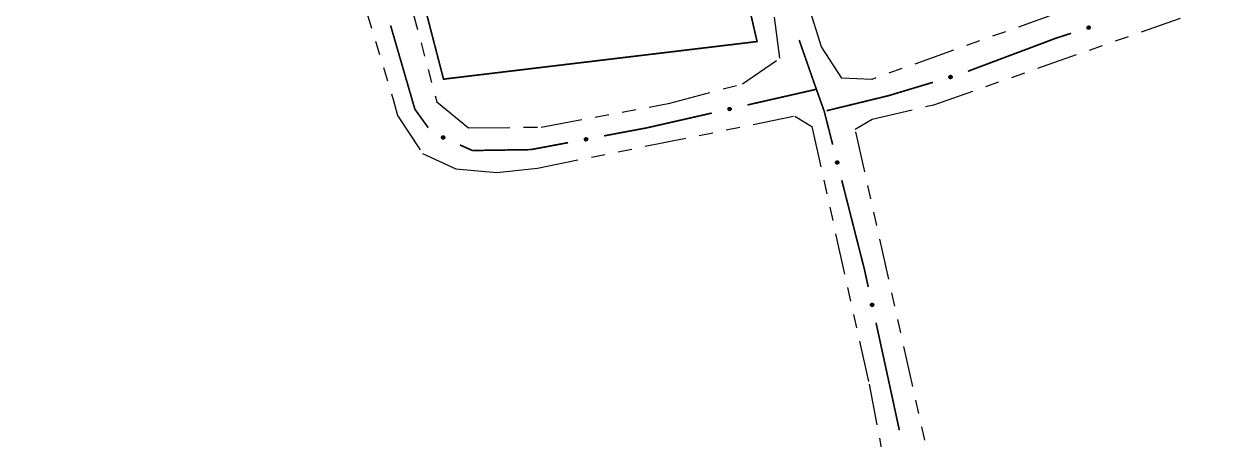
# Model space of a CAD drawing. Extents: x 212200 to 214553, y 4880545 to 4882659.
# Drawn here: x 213212.3 to 213342.1, y 4881302.2 to 4881347.5 of the extents above; entities that cross this region are included whole.
import ezdxf

# ---------------------------------------------------------------- set-up
doc = ezdxf.new("R2010")
doc.units = 0
doc.header["$LTSCALE"] = 1.5
doc.header["$MEASUREMENT"] = 0
doc.linetypes.add('TRACO_25', pattern=[8, 3, -1, 1, -1, 1, -1])
for name, color, linetype in [('RU-QUADRA', 210, 'CONTINUOUS'), ('SV-EIXO-RUA-N-PAV', 6, 'CONTINUOUS'), ('SV-RUA-NAO-PAV', 7, 'CONTINUOUS')]:
    doc.layers.add(name, color=color, linetype=linetype)

msp = doc.modelspace()

# ---------------------------------------------------------------- linework, layer by layer
at = {"layer": 'RU-QUADRA', "linetype": 'Continuous', "const_width": 0.18, "flags": 128}
msp.add_lwpolyline([(213261.617629, 4881479.240241), (213256.301005, 4881500.639178), (213246.668759, 4881539.408106), (213214.536212, 4881531.573195), (213212.379018, 4881527.721063), (213220.083284, 4881493.360038), (213225.168099, 4881472.789649), (213252.519957, 4881362.803705), (213258.049359, 4881341.445355), (213292.237436, 4881345.545001), (213288.285049, 4881362.802305)], close=True, dxfattribs=at)
at = {"layer": 'SV-EIXO-RUA-N-PAV', "const_width": 0.18}
for points in [[(213252.277991, 4881347.298547), (213254.783555, 4881338.654349)], [(213325.534122, 4881346.141102), (213324.852089, 4881345.92177)], [(213326.486106, 4881346.447247), (213325.534122, 4881346.141102)], [(213298.705959, 4881340.336006), (213296.830958, 4881345.709891)], [(213324.852089, 4881345.92177), (213315.226918, 4881342.301292)], [(213311.413868, 4881341.097461), (213306.626327, 4881339.65543)], [(213291.199501, 4881338.628239), (213298.025086, 4881340.181103)], [(213298.025086, 4881340.181103), (213298.705959, 4881340.336006)], [(213298.809504, 4881340.045504), (213298.705959, 4881340.336006)], [(213299.56165, 4881337.935315), (213298.809504, 4881340.045504)], [(213306.597336, 4881339.646699), (213299.825082, 4881337.999393)], [(213306.626327, 4881339.65543), (213306.597336, 4881339.646699)], [(213254.783555, 4881338.654349), (213254.923074, 4881338.173008)], [(213254.923074, 4881338.173008), (213256.379121, 4881336.142205)], [(213280.213513, 4881336.128856), (213287.299167, 4881337.740887)], [(213299.748792, 4881337.198952), (213299.56165, 4881337.935315)], [(213300.487733, 4881334.291381), (213299.748792, 4881337.198952)], [(213275.561694, 4881335.254454), (213279.492848, 4881335.993393)], [(213279.492848, 4881335.993393), (213280.213513, 4881336.128856)], [(213267.568294, 4881333.751935), (213271.630541, 4881334.515515)], [(213259.83251, 4881334.267035), (213260.745519, 4881333.859095)], [(213260.745519, 4881333.859095), (213261.198146, 4881333.656858)], [(213261.198146, 4881333.656858), (213266.701779, 4881333.739007)], [(213266.701779, 4881333.739007), (213267.568294, 4881333.751935)], [(213303.935185, 4881320.726408), (213301.472987, 4881330.41462)], [(213303.935993, 4881320.722688), (213303.935185, 4881320.726408)], [(213304.360853, 4881318.768335), (213303.935993, 4881320.722688)], [(213306.78749, 4881307.605804), (213305.210571, 4881314.85963)], [(213306.909376, 4881307.042082), (213306.78749, 4881307.605804)], [(213307.754707, 4881303.132425), (213306.909376, 4881307.042082)]]:
    msp.add_lwpolyline(points, dxfattribs=at)
at = {"layer": 'SV-EIXO-RUA-N-PAV'}
for points in [[(213328.560559, 4881346.998729), (213328.538842, 4881346.954906), (213328.511216, 4881346.921683), (213328.4802, 4881346.900606), (213328.447935, 4881346.889127), (213328.413604, 4881346.881101), (213328.377205, 4881346.880646), (213328.336695, 4881346.88909), (213328.292582, 4881346.910566), (213328.260409, 4881346.941102), (213328.238118, 4881346.970405), (213328.224211, 4881347.00336), (213328.216973, 4881347.036842), (213328.217751, 4881347.074666), (213328.226708, 4881347.115635), (213328.249377, 4881347.15947), (213328.276684, 4881347.191855), (213328.30722, 4881347.211454), (213328.340439, 4881347.225225), (213328.375586, 4881347.232999), (213328.411318, 4881347.233239), (213328.452552, 4881347.224146), (213328.49552, 4881347.201199), (213328.528131, 4881347.174333), (213328.548154, 4881347.14408), (213328.560976, 4881347.11107), (213328.569444, 4881347.076734), (213328.571425, 4881347.040165), (213328.560559, 4881346.998729)], [(213313.498207, 4881341.610309), (213313.47568, 4881341.566897), (213313.447442, 4881341.534193), (213313.41604, 4881341.513696), (213313.383567, 4881341.502818), (213313.349092, 4881341.495432), (213313.312692, 4881341.495653), (213313.272346, 4881341.504847), (213313.228639, 4881341.52714), (213313.197039, 4881341.558268), (213313.175296, 4881341.58798), (213313.162004, 4881341.621188), (213313.155389, 4881341.654798), (213313.15687, 4881341.692601), (213313.166587, 4881341.733397), (213313.190066, 4881341.776803), (213313.217969, 4881341.808675), (213313.248864, 4881341.827704), (213313.282333, 4881341.840856), (213313.317619, 4881341.847975), (213313.35335, 4881341.847552), (213313.394407, 4881341.837694), (213313.436942, 4881341.813952), (213313.469048, 4881341.786485), (213313.488506, 4881341.755865), (213313.500712, 4881341.722623), (213313.508541, 4881341.688136), (213313.509842, 4881341.651536), (213313.498207, 4881341.610309)], [(213289.084813, 4881338.260027), (213289.110274, 4881338.301786), (213289.140695, 4881338.332469), (213289.173434, 4881338.350757), (213289.206578, 4881338.359374), (213289.241479, 4881338.364371), (213289.277778, 4881338.361646), (213289.317396, 4881338.349697), (213289.359465, 4881338.32445), (213289.388849, 4881338.291221), (213289.408496, 4881338.260083), (213289.419471, 4881338.22604), (213289.423758, 4881338.192054), (213289.41968, 4881338.154442), (213289.407179, 4881338.114412), (213289.380768, 4881338.072724), (213289.350738, 4881338.042848), (213289.318607, 4881338.02599), (213289.284312, 4881338.015172), (213289.24862, 4881338.010498), (213289.213003, 4881338.013379), (213289.172721, 4881338.026038), (213289.131921, 4881338.05265), (213289.101781, 4881338.082262), (213289.084477, 4881338.114147), (213289.074587, 4881338.148151), (213289.069149, 4881338.183095), (213289.07037, 4881338.219698), (213289.084813, 4881338.260027)], [(213257.920217, 4881335.242033), (213257.965648, 4881335.260146), (213258.008397, 4881335.266422), (213258.045559, 4881335.261395), (213258.07724, 4881335.24839), (213258.108152, 4881335.231435), (213258.135547, 4881335.207464), (213258.160059, 4881335.174125), (213258.178548, 4881335.128679), (213258.1821, 4881335.084463), (213258.17912, 4881335.047767), (213258.167461, 4881335.013951), (213258.150487, 4881334.984197), (213258.124647, 4881334.956565), (213258.090618, 4881334.932054), (213258.04447, 4881334.914569), (213258.002518, 4881334.908702), (213257.966701, 4881334.914509), (213257.932779, 4881334.926445), (213257.901427, 4881334.944133), (213257.874672, 4881334.967818), (213257.850056, 4881335.002125), (213257.833401, 4881335.047901), (213257.827072, 4881335.089677), (213257.832374, 4881335.125566), (213257.844877, 4881335.158698), (213257.861506, 4881335.189909), (213257.884456, 4881335.21845), (213257.920217, 4881335.242033)], [(213273.434574, 4881334.966627), (213273.461599, 4881335.007391), (213273.493161, 4881335.0369), (213273.526569, 4881335.053935), (213273.560016, 4881335.06129), (213273.595081, 4881335.064961), (213273.631251, 4881335.060862), (213273.670388, 4881335.047421), (213273.71147, 4881335.020599), (213273.739573, 4881334.98628), (213273.758027, 4881334.95442), (213273.767704, 4881334.919985), (213273.7707, 4881334.885861), (213273.7652, 4881334.848431), (213273.751191, 4881334.808903), (213273.72322, 4881334.768246), (213273.692079, 4881334.739529), (213273.659333, 4881334.7239), (213273.624653, 4881334.71439), (213273.588809, 4881334.711071), (213273.553327, 4881334.7153), (213273.513554, 4881334.729476), (213273.473791, 4881334.757615), (213273.444795, 4881334.788347), (213273.428711, 4881334.820865), (213273.420116, 4881334.855219), (213273.416007, 4881334.890344), (213273.418613, 4881334.926875), (213273.434574, 4881334.966627)], [(213300.909062, 4881332.186633), (213300.866675, 4881332.211034), (213300.835236, 4881332.240673), (213300.816129, 4881332.272941), (213300.80668, 4881332.305858), (213300.800806, 4881332.340622), (213300.802617, 4881332.376978), (213300.813565, 4881332.416885), (213300.837745, 4881332.459576), (213300.870224, 4881332.489786), (213300.900857, 4881332.510211), (213300.934613, 4881332.52204), (213300.968481, 4881332.527181), (213301.006183, 4881332.524051), (213301.046516, 4881332.512561), (213301.088855, 4881332.487209), (213301.119478, 4881332.45794), (213301.137139, 4881332.426244), (213301.148816, 4881332.392232), (213301.154388, 4881332.356669), (213301.152405, 4881332.320991), (213301.140763, 4881332.280403), (213301.115187, 4881332.238946), (213301.086343, 4881332.20807), (213301.054903, 4881332.189968), (213301.02116, 4881332.179226), (213300.986363, 4881332.17291), (213300.949741, 4881332.173209), (213300.909062, 4881332.186633)], [(213304.708666, 4881316.650197), (213304.667155, 4881316.676059), (213304.636766, 4881316.706774), (213304.618794, 4881316.739688), (213304.610497, 4881316.772914), (213304.605836, 4881316.807861), (213304.608912, 4881316.844132), (213304.621242, 4881316.883633), (213304.646893, 4881316.925457), (213304.680404, 4881316.954519), (213304.711729, 4881316.973865), (213304.745877, 4881316.984512), (213304.779903, 4881316.98847), (213304.817473, 4881316.98403), (213304.857382, 4881316.971144), (213304.898813, 4881316.944333), (213304.928398, 4881316.914016), (213304.944945, 4881316.881724), (213304.955432, 4881316.847326), (213304.959762, 4881316.811591), (213304.956538, 4881316.776004), (213304.943491, 4881316.735845), (213304.916487, 4881316.695304), (213304.886586, 4881316.665451), (213304.854535, 4881316.648454), (213304.820438, 4881316.638893), (213304.785443, 4881316.633792), (213304.748854, 4881316.635365), (213304.708666, 4881316.650197)]]:
    msp.add_lwpolyline(points, close=True, dxfattribs=at)
for points in [[(213328.528131, 4881347.174333), (213328.216973, 4881347.036842)], [(213328.49552, 4881347.201199), (213328.217751, 4881347.074666)], [(213328.509453, 4881347.188055), (213328.221543, 4881347.0582)], [(213328.534603, 4881347.158876), (213328.223311, 4881347.021502)], [(213328.548154, 4881347.14408), (213328.224211, 4881347.00336)], [(213328.470849, 4881347.210041), (213328.224971, 4881347.09657)], [(213328.452552, 4881347.224146), (213328.226708, 4881347.115635)], [(213328.55196, 4881347.127191), (213328.232038, 4881346.989908)], [(213328.560976, 4881347.11107), (213328.238118, 4881346.970405)], [(213328.427421, 4881347.224742), (213328.245286, 4881347.14037)], [(213328.411318, 4881347.233239), (213328.249377, 4881347.15947)], [(213328.56194, 4881347.0917), (213328.254545, 4881346.955579)], [(213328.569444, 4881347.076734), (213328.260409, 4881346.941102)], [(213328.389515, 4881347.231185), (213328.268988, 4881347.178092)], [(213328.375586, 4881347.232999), (213328.276684, 4881347.191855)], [(213328.565888, 4881347.057136), (213328.280994, 4881346.926818)], [(213328.571425, 4881347.040165), (213328.292582, 4881346.910566)], [(213328.564641, 4881347.020901), (213328.317418, 4881346.902697)], [(213328.560559, 4881346.998729), (213328.336695, 4881346.88909)], [(213328.547759, 4881346.975339), (213328.363862, 4881346.887533)], [(213328.538842, 4881346.954906), (213328.377205, 4881346.880646)], [(213328.523176, 4881346.935899), (213328.40353, 4881346.884523)], [(213328.511216, 4881346.921683), (213328.413604, 4881346.881101)], [(213313.469048, 4881341.786485), (213313.155389, 4881341.654798)], [(213313.436942, 4881341.813952), (213313.15687, 4881341.692601)], [(213313.450628, 4881341.800552), (213313.160355, 4881341.676068)], [(213313.475232, 4881341.770911), (213313.161442, 4881341.639344)], [(213313.488506, 4881341.755865), (213313.162004, 4881341.621188)], [(213313.412439, 4881341.823251), (213313.164496, 4881341.714367)], [(213313.394407, 4881341.837694), (213313.166587, 4881341.733397)], [(213313.491997, 4881341.738908), (213313.16958, 4881341.607593)], [(213313.500712, 4881341.722623), (213313.175296, 4881341.58798)], [(213313.369292, 4881341.838756), (213313.185621, 4881341.757782)], [(213313.35335, 4881341.847552), (213313.190066, 4881341.776803)], [(213313.501316, 4881341.703238), (213313.191445, 4881341.572852)], [(213313.508541, 4881341.688136), (213313.197039, 4881341.558268)], [(213313.331512, 4881341.845903), (213313.21002, 4881341.795058)], [(213313.504621, 4881341.668607), (213313.217355, 4881341.543604)], [(213313.317619, 4881341.847975), (213313.217969, 4881341.808675)], [(213313.509842, 4881341.651536), (213313.228639, 4881341.52714)], [(213313.502701, 4881341.632402), (213313.253325, 4881341.518811)], [(213313.498207, 4881341.610309), (213313.272346, 4881341.504847)], [(213313.484976, 4881341.587161), (213313.299479, 4881341.502786)], [(213313.47568, 4881341.566897), (213313.312692, 4881341.495653)], [(213313.459664, 4881341.548185), (213313.339084, 4881341.49904)], [(213313.447442, 4881341.534193), (213313.349092, 4881341.495432)], [(213289.07037, 4881338.219698), (213289.359465, 4881338.32445)], [(213289.074403, 4881338.202308), (213289.36959, 4881338.307248)], [(213289.07881, 4881338.238295), (213289.335412, 4881338.334457)], [(213289.084813, 4881338.260027), (213289.317396, 4881338.349697)], [(213289.099606, 4881338.28221), (213289.29047, 4881338.35362)], [(213289.110274, 4881338.301786), (213289.277778, 4881338.361646)], [(213289.12754, 4881338.319351), (213289.251216, 4881338.360083)], [(213289.140695, 4881338.332469), (213289.241479, 4881338.364371)], [(213289.069149, 4881338.183095), (213289.388849, 4881338.291221)], [(213289.074587, 4881338.148151), (213289.408496, 4881338.260083)], [(213289.075318, 4881338.167531), (213289.393426, 4881338.276287)], [(213289.082161, 4881338.131305), (213289.412849, 4881338.240124)], [(213289.084477, 4881338.114147), (213289.419471, 4881338.22604)], [(213289.096684, 4881338.098225), (213289.418783, 4881338.207888)], [(213289.101781, 4881338.082262), (213289.423758, 4881338.192054)], [(213289.11919, 4881338.066961), (213289.41734, 4881338.171176)], [(213289.131921, 4881338.05265), (213289.41968, 4881338.154442)], [(213289.155726, 4881338.041688), (213289.410574, 4881338.133253)], [(213289.172721, 4881338.026038), (213289.407179, 4881338.114412)], [(213289.197704, 4881338.02325), (213289.386512, 4881338.091394)], [(213289.213003, 4881338.013379), (213289.380768, 4881338.072724)], [(213289.234902, 4881338.013521), (213289.359606, 4881338.055886)], [(213289.24862, 4881338.010498), (213289.350738, 4881338.042848)], [(213257.827072, 4881335.089677), (213258.150487, 4881334.984197)], [(213257.831809, 4881335.066989), (213258.132821, 4881334.971353)], [(213257.832374, 4881335.125566), (213258.167461, 4881335.013951)], [(213257.832578, 4881335.105504), (213258.156014, 4881334.999847)], [(213257.833401, 4881335.047901), (213258.124647, 4881334.956565)], [(213257.840822, 4881335.140678), (213258.17062, 4881335.02919)], [(213257.844877, 4881335.158698), (213258.17912, 4881335.047767)], [(213257.845858, 4881335.024843), (213258.104644, 4881334.945084)], [(213257.850056, 4881335.002125), (213258.090618, 4881334.932054)], [(213257.857097, 4881335.173759), (213258.176796, 4881335.069772)], [(213257.861506, 4881335.189909), (213258.1821, 4881335.084463)], [(213257.868362, 4881334.984898), (213258.060272, 4881334.926052)], [(213257.874672, 4881334.967818), (213258.04447, 4881334.914569)], [(213257.877242, 4881335.202121), (213258.176318, 4881335.108843)], [(213257.884456, 4881335.21845), (213258.178548, 4881335.128679)], [(213257.892271, 4881334.954786), (213258.017437, 4881334.913806)], [(213257.901427, 4881334.944133), (213258.002518, 4881334.908702)], [(213257.90237, 4881335.228257), (213258.165318, 4881335.151122)], [(213257.920217, 4881335.242033), (213258.160059, 4881335.174125)], [(213257.945365, 4881335.250894), (213258.140879, 4881335.193427)], [(213257.965648, 4881335.260146), (213258.135547, 4881335.207464)], [(213257.990002, 4881335.263829), (213258.113365, 4881335.22216)], [(213258.008397, 4881335.266422), (213258.108152, 4881335.231435)], [(213273.416007, 4881334.890344), (213273.739573, 4881334.98628)], [(213273.418613, 4881334.926875), (213273.71147, 4881335.020599)], [(213273.420116, 4881334.855219), (213273.758027, 4881334.95442)], [(213273.421582, 4881334.874558), (213273.743582, 4881334.971183)], [(213273.421985, 4881334.909344), (213273.720935, 4881335.003025)], [(213273.427047, 4881334.838098), (213273.76162, 4881334.93431)], [(213273.427752, 4881334.945139), (213273.687813, 4881335.03151)], [(213273.428711, 4881334.820865), (213273.767704, 4881334.919985)], [(213273.434574, 4881334.966627), (213273.670388, 4881335.047421)], [(213273.440306, 4881334.804492), (213273.766329, 4881334.901873)], [(213273.444795, 4881334.788347), (213273.7707, 4881334.885861)], [(213273.450197, 4881334.988234), (213273.643629, 4881335.052362)], [(213273.461599, 4881335.007391), (213273.631251, 4881335.060862)], [(213273.461611, 4881334.772397), (213273.763496, 4881334.865242)], [(213273.473791, 4881334.757615), (213273.7652, 4881334.848431)], [(213273.479518, 4881335.02429), (213273.604648, 4881335.060307)], [(213273.493161, 4881335.0369), (213273.595081, 4881335.064961)], [(213273.497164, 4881334.745758), (213273.755298, 4881334.827602)], [(213273.513554, 4881334.729476), (213273.751191, 4881334.808903)], [(213273.538413, 4881334.725743), (213273.729667, 4881334.786685)], [(213273.553327, 4881334.7153), (213273.72322, 4881334.768246)], [(213273.575216, 4881334.714612), (213273.701435, 4881334.752221)], [(213273.588809, 4881334.711071), (213273.692079, 4881334.739529)], [(213300.835236, 4881332.240673), (213300.800806, 4881332.340622)], [(213300.866675, 4881332.211034), (213300.802617, 4881332.376978)], [(213300.84868, 4881332.227853), (213300.804848, 4881332.350464)], [(213300.886514, 4881332.200862), (213300.810321, 4881332.389868)], [(213300.909062, 4881332.186633), (213300.813565, 4881332.416885)], [(213300.930937, 4881332.181179), (213300.828346, 4881332.435278)], [(213300.949741, 4881332.173209), (213300.837745, 4881332.459576)], [(213300.967024, 4881332.177679), (213300.854686, 4881332.47013)], [(213300.986363, 4881332.17291), (213300.870224, 4881332.489786)], [(213301.001767, 4881332.179469), (213300.885038, 4881332.494738)], [(213301.02116, 4881332.179226), (213300.900857, 4881332.510211)], [(213301.03781, 4881332.187221), (213300.920701, 4881332.515065)], [(213301.054903, 4881332.189968), (213300.934613, 4881332.52204)], [(213301.070514, 4881332.202572), (213300.952776, 4881332.521809)], [(213301.086343, 4881332.20807), (213300.968481, 4881332.527181)], [(213301.101201, 4881332.225858), (213300.989514, 4881332.52129)], [(213301.115187, 4881332.238946), (213301.006183, 4881332.524051)], [(213301.125547, 4881332.263019), (213301.027595, 4881332.515481)], [(213301.140763, 4881332.280403), (213301.046516, 4881332.512561)], [(213301.142922, 4881332.305448), (213301.070046, 4881332.492481)], [(213301.152405, 4881332.320991), (213301.088855, 4881332.487209)], [(213301.151711, 4881332.342879), (213301.106221, 4881332.466477)], [(213301.154388, 4881332.356669), (213301.119478, 4881332.45794)], [(213304.636766, 4881316.706774), (213304.605836, 4881316.807861)], [(213304.667155, 4881316.676059), (213304.608912, 4881316.844132)], [(213304.649756, 4881316.693494), (213304.610218, 4881316.817556)], [(213304.686627, 4881316.665203), (213304.617059, 4881316.856746)], [(213304.708666, 4881316.650197), (213304.621242, 4881316.883633)], [(213304.730339, 4881316.643985), (213304.636654, 4881316.901501)], [(213304.748854, 4881316.635365), (213304.646893, 4881316.925457)], [(213304.766282, 4881316.639231), (213304.664191, 4881316.935415)], [(213304.785443, 4881316.633792), (213304.680404, 4881316.954519)], [(213304.801066, 4881316.639811), (213304.695381, 4881316.958952)], [(213304.820438, 4881316.638893), (213304.711729, 4881316.973865)], [(213304.837357, 4881316.646304), (213304.73173, 4881316.978025)], [(213304.854535, 4881316.648454), (213304.745877, 4881316.984512)], [(213304.870575, 4881316.660507), (213304.764021, 4881316.983648)], [(213304.886586, 4881316.665451), (213304.779903, 4881316.98847)], [(213304.902055, 4881316.682711), (213304.800718, 4881316.981851)], [(213304.916487, 4881316.695304), (213304.817473, 4881316.98403)], [(213304.927679, 4881316.719002), (213304.838574, 4881316.974721)], [(213304.943491, 4881316.735845), (213304.857382, 4881316.971144)], [(213304.94652, 4881316.7608), (213304.880199, 4881316.950256)], [(213304.956538, 4881316.776004), (213304.898813, 4881316.944333)], [(213304.956607, 4881316.797903), (213304.915446, 4881316.923009)], [(213304.959762, 4881316.811591), (213304.928398, 4881316.914016)]]:
    msp.add_lwpolyline(points, dxfattribs=at)
at = {"layer": 'SV-RUA-NAO-PAV', "linetype": 'TRACO_25'}
for points in [[(213245.431695, 4881362.803983, 7.779714), (213252.643396, 4881338.980795, 8.072657), (213253.042692, 4881337.488016, 8.072657), (213255.753096, 4881333.320257, 7.855052), (213259.386196, 4881331.655418, 7.855052), (213263.879664, 4881331.245517, 7.855052), (213268.289324, 4881331.733041, 8.121013), (213296.365767, 4881337.416658, 9.426642), (213298.198034, 4881336.260042, 9.426642), (213304.465309, 4881308.147546, 8.628757), (213313.132458, 4881262.042976, 7.516555)], [(213250.964384, 4881362.803766, 9.39384), (213257.315116, 4881338.954764, 8.072657), (213260.787935, 4881336.133465, 8.000121), (213268.693514, 4881336.202391, 7.951765), (213282.737269, 4881338.813111, 7.951765), (213290.638218, 4881340.935181, 9.050838), (213294.717626, 4881343.735053, 9.232427), (213293.936703, 4881349.814833, 9.414016), (213292.767157, 4881355.910571, 9.414016), (213291.995211, 4881359.794476, 9.857901), (213291.632048, 4881362.802174, 9.857901)], [(213338.908457, 4881362.800323, 10.382492), (213339.073086, 4881362.104112, 10.382492), (213339.114062, 4881355.864342, 10.362315), (213336.274669, 4881352.674477, 10.100019), (213304.744613, 4881341.419328, 9.192074), (213301.491477, 4881341.567198, 9.161809), (213299.273429, 4881344.968204, 9.020573), (213297.646861, 4881350.143648, 9.121456), (213296.020293, 4881356.206311, 9.424105), (213295.133074, 4881360.198797, 9.797371), (213294.672145, 4881362.802055, 9.898253)], [(213317.065635, 4881272.755333, 7.44402), (213302.93964, 4881335.977048, 9.329929), (213304.774117, 4881337.090787, 9.329929), (213311.517151, 4881338.652749, 9.329929), (213345.574642, 4881350.624497, 10.160549), (213350.333844, 4881354.574323, 10.160549), (213355.153314, 4881356.804212, 10.210991), (213362.032817, 4881358.334115, 10.251344), (213379.528137, 4881362.798733, 10.432933)]]:
    msp.add_polyline3d(points, dxfattribs=at)

doc.saveas('drawing.dxf')
